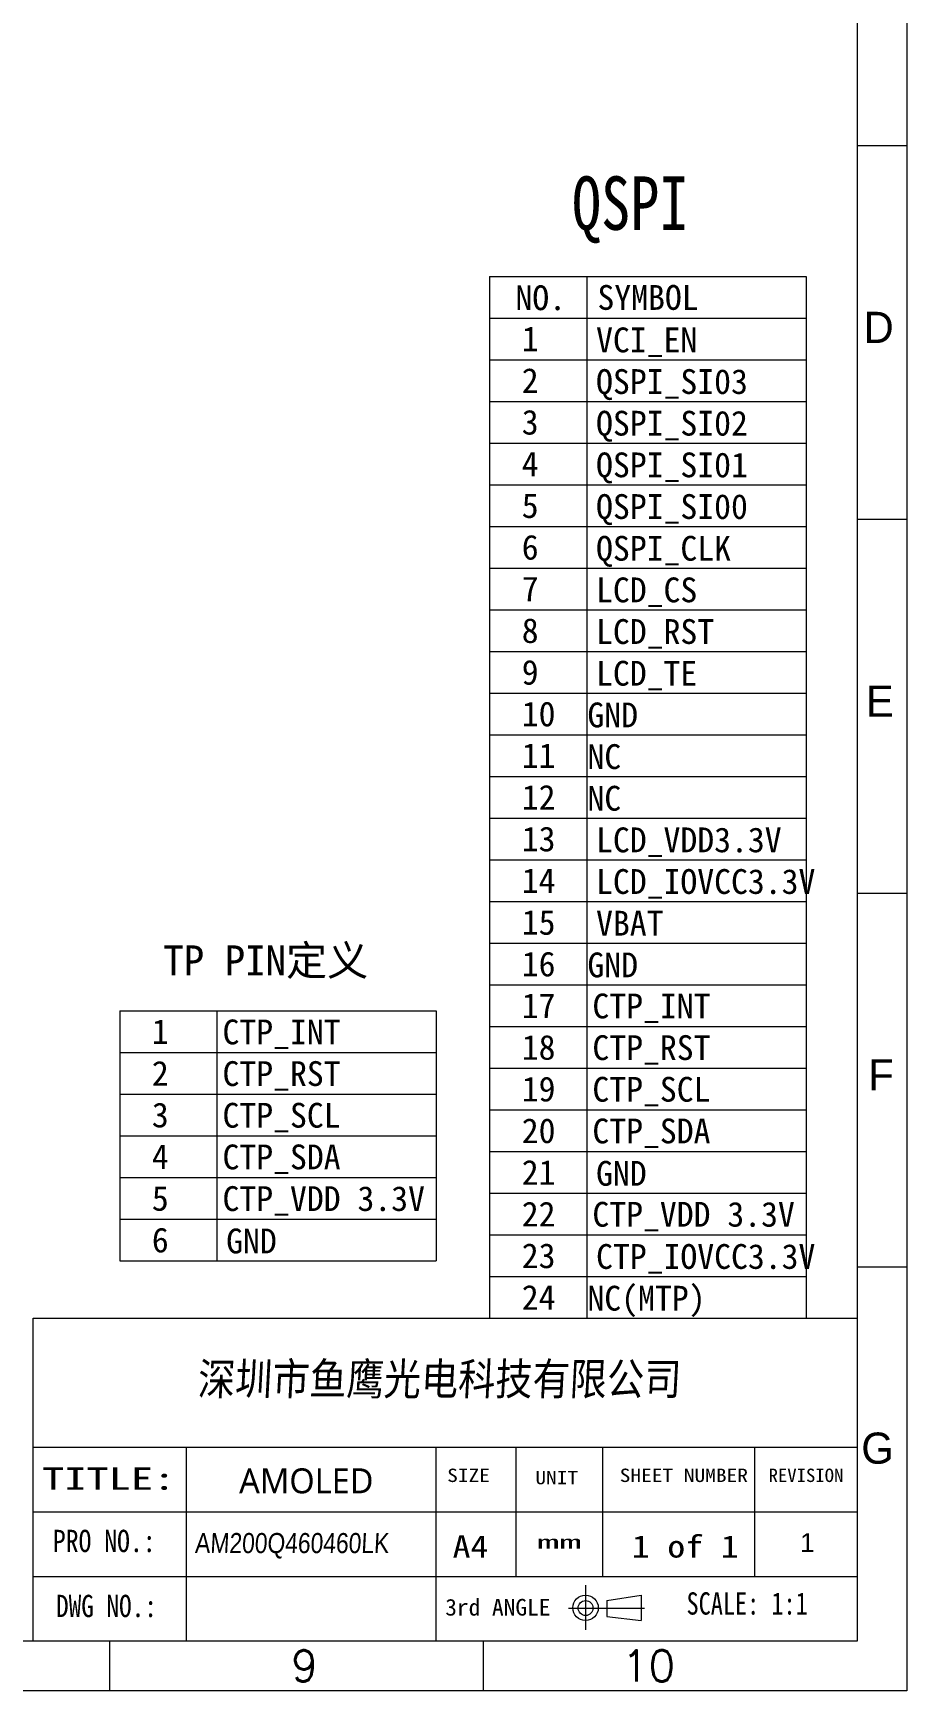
# Model space of a CAD drawing. Header units: millimetres. Extents: x 1134 to 2336, y -9 to 314.
# Drawn here: x 1693.4 to 1758.7, y 111.2 to 235.1 of the extents above; entities that cross this region are included whole.
import ezdxf
from ezdxf.enums import TextEntityAlignment as Align

# ---------------------------------------------------------------- set-up
doc = ezdxf.new("R2010")
doc.units = ezdxf.units.MM
doc.layers.get('Defpoints').update_dxf_attribs({"lineweight": 5})
doc.layers.add('图框', color=7, linetype='Continuous', lineweight=5)
doc.styles.add('RD', font='ROMAND.shx', dxfattribs={"width": 0.8})
doc.styles.get("Standard").update_dxf_attribs({"font": 'txt', "bigfont": 'gbcbig.shx'})
doc.styles.add('TEXTSTYLE_0', font='txt', dxfattribs={"width": 0.8})
doc.styles.add('ZI2.5', font='SimSun.ttf', dxfattribs={"height": 2.5})
doc.styles.add('样式 3', font='italict.shx', dxfattribs={"width": 0.85, "oblique": 3})
doc.styles.add('汉字', font='SimSun.ttf')

msp = doc.modelspace()

# ---------------------------------------------------------------- linework, layer by layer
at = {"layer": '图框', "color": 7, "linetype": 'ByBlock', "lineweight": 5, "ltscale": 0.55}
for p, q in [((1755.01, 310.478), (1755.01, 114.939)), ((1758.734, 226.675), (1755.01, 226.675)), ((1758.734, 198.741), (1755.01, 198.741)), ((1758.734, 170.807), (1755.01, 170.807)), ((1758.734, 142.872), (1755.01, 142.872)), ((1755.01, 114.939), (1475.707, 114.939)), ((1699.149, 114.939), (1699.149, 111.214)), ((1727.079, 114.939), (1727.079, 111.214))]:
    msp.add_line(p, q, dxfattribs=at)
at = {"layer": '图框', "color": 3, "lineweight": 5}
for p, q in [((1727.553, 216.906), (1727.553, 139.068)), ((1727.553, 216.906), (1751.21, 216.906)), ((1734.818, 216.906), (1734.818, 139.068)), ((1751.21, 216.906), (1751.21, 139.068)), ((1727.553, 213.792), (1751.21, 213.792)), ((1727.553, 210.679), (1751.21, 210.679)), ((1727.553, 207.565), (1751.21, 207.565)), ((1727.553, 204.452), (1751.21, 204.452)), ((1727.553, 201.338), (1751.21, 201.338)), ((1727.553, 198.225), (1751.21, 198.225)), ((1727.553, 195.111), (1751.21, 195.111)), ((1727.553, 191.998), (1751.21, 191.998)), ((1727.553, 188.884), (1751.21, 188.884)), ((1727.553, 185.771), (1751.21, 185.771)), ((1727.553, 182.657), (1751.21, 182.657)), ((1727.553, 179.544), (1751.21, 179.544)), ((1727.553, 176.43), (1751.21, 176.43)), ((1727.553, 173.317), (1751.21, 173.317)), ((1727.553, 170.203), (1751.21, 170.203)), ((1727.553, 167.09), (1751.21, 167.09)), ((1727.553, 163.976), (1751.21, 163.976)), ((1699.909, 162.036), (1699.909, 143.355)), ((1699.909, 162.036), (1723.566, 162.036)), ((1707.173, 162.036), (1707.173, 143.355)), ((1723.566, 162.036), (1723.566, 143.355)), ((1727.553, 160.863), (1751.21, 160.863)), ((1699.909, 158.922), (1723.566, 158.922)), ((1727.553, 157.749), (1751.21, 157.749)), ((1699.909, 155.809), (1723.566, 155.809)), ((1727.553, 154.636), (1751.21, 154.636)), ((1699.909, 152.695), (1723.566, 152.695)), ((1727.553, 151.522), (1751.21, 151.522)), ((1699.909, 149.582), (1723.566, 149.582)), ((1727.553, 148.409), (1751.21, 148.409)), ((1699.909, 146.468), (1723.566, 146.468)), ((1727.553, 145.295), (1751.21, 145.295)), ((1699.909, 143.355), (1723.566, 143.355)), ((1727.553, 142.182), (1751.21, 142.182)), ((1727.553, 139.068), (1751.21, 139.068))]:
    msp.add_line(p, q, dxfattribs=at)
at = {"layer": '图框', "linetype": 'Continuous', "lineweight": 5}
for p, q in [((1693.438, 114.939), (1693.438, 139.068)), ((1693.438, 129.416), (1755.01, 129.416)), ((1704.907, 114.939), (1704.907, 129.416)), ((1723.558, 114.939), (1723.558, 129.416)), ((1729.538, 119.764), (1729.538, 129.416)), ((1736.023, 119.764), (1736.023, 129.416)), ((1747.365, 119.764), (1747.365, 129.416)), ((1693.438, 124.59), (1755.01, 124.59)), ((1693.438, 119.764), (1755.01, 119.764))]:
    msp.add_line(p, q, dxfattribs=at)
at = {"layer": '图框', "color": 0, "lineweight": 5}
msp.add_line((1693.438, 139.068), (1755.01, 139.068), dxfattribs=at)
at = {"layer": '图框', "linetype": 'Continuous'}
msp.add_line((1734.721, 119.106), (1734.721, 115.778), dxfattribs=at)
at = {"layer": '图框', "color": 7, "linetype": 'Continuous'}
for p, q in [((1736.311, 117.959), (1738.869, 118.369)), ((1736.311, 117.959), (1736.311, 116.778)), ((1738.869, 118.369), (1738.869, 116.466)), ((1733.442, 117.401), (1739.115, 117.401)), ((1736.311, 116.778), (1738.869, 116.466))]:
    msp.add_line(p, q, dxfattribs=at)
at = {"layer": '图框', "color": 7, "linetype": 'ByBlock', "lineweight": 5, "ltscale": 0.55}
msp.add_lwpolyline([(1471.983, 314.203), (1758.734, 314.203), (1758.734, 111.214), (1471.983, 111.214)], close=True, dxfattribs=at)
at = {"layer": '图框', "color": 7, "linetype": 'Continuous'}
for centre, radius in [((1734.721, 117.418), 0.952), ((1734.721, 117.401), 0.557)]:
    msp.add_circle(centre, radius, dxfattribs=at)

# ---------------------------------------------------------------- texts
at = {"layer": 'Defpoints', "color": 252, "lineweight": 5, "insert": (1733.707, 224.396), "char_height": 4, "width": 15.50829, "attachment_point": 1, "style": 'RD'}
msp.add_mtext('{\\fSimSun|b0|i0|c134|p2;\\C1;QSPI}', dxfattribs=at)
at = {"layer": '图框', "color": 3, "linetype": 'ByBlock', "style": 'ZI2.5'}
for s, p in [('NO.', (1729.481, 214.397)), ('SYMBOL', (1735.611, 214.42))]:
    msp.add_text(s, height=1.8533, dxfattribs=at).set_placement(p)
at = {"layer": '图框', "color": 3, "lineweight": 5, "style": 'ZI2.5'}
for s, height, p in [('1', 1.853, (1729.954, 211.325)), ('VCI_EN', 1.8533, (1735.507, 211.247)), ('2', 1.853, (1729.954, 208.21)), ('QSPI_SI03', 1.8533, (1735.507, 208.133)), ('3', 1.853, (1729.954, 205.096)), ('QSPI_SI02', 1.8533, (1735.507, 205.02)), ('4', 1.853, (1729.954, 201.981)), ('QSPI_SI01', 1.8533, (1735.507, 201.906)), ('5', 1.853, (1729.954, 198.866)), ('QSPI_SI00', 1.8533, (1735.507, 198.792)), ('6', 1.853, (1729.954, 195.752)), ('QSPI_CLK', 1.8533, (1735.507, 195.672)), ('7', 1.853, (1729.954, 192.637)), ('LCD_CS', 1.8533, (1735.507, 192.564)), ('8', 1.853, (1729.954, 189.523)), ('LCD_RST', 1.8533, (1735.507, 189.452)), ('9', 1.853, (1729.954, 186.408)), ('LCD_TE', 1.8533, (1735.507, 186.334)), ('10', 1.8533, (1729.954, 183.294)), ('GND', 1.8533, (1734.863, 183.22)), ('11', 1.8533, (1729.954, 180.179)), ('NC', 1.8533, (1734.863, 180.106)), ('12', 1.8533, (1729.954, 177.065)), ('NC', 1.8533, (1734.863, 176.993)), ('13', 1.8533, (1729.954, 173.95)), ('LCD_VDD3.3V', 1.85328, (1735.507, 173.883)), ('14', 1.8533, (1729.954, 170.836)), ('LCD_IOVCC3.3V', 1.85328, (1735.507, 170.77)), ('15', 1.8533, (1729.954, 167.721)), ('VBAT', 1.8533, (1735.507, 167.656)), ('16', 1.8533, (1729.954, 164.607)), ('GND', 1.8533, (1734.863, 164.539)), ('17', 1.8533, (1729.954, 161.492)), ('1', 1.853, (1702.31, 159.552)), ('18', 1.8533, (1729.954, 158.377)), ('2', 1.853, (1702.31, 156.437)), ('19', 1.8533, (1729.954, 155.263)), ('3', 1.853, (1702.31, 153.323)), ('20', 1.8533, (1729.954, 152.148)), ('4', 1.853, (1702.31, 150.208)), ('21', 1.8533, (1729.954, 149.034)), ('5', 1.853, (1702.31, 147.094)), ('22', 1.8533, (1729.954, 145.919)), ('6', 1.853, (1702.31, 143.979)), ('23', 1.8533, (1729.954, 142.805)), ('CTP_IOVCC3.3V', 1.85328, (1735.507, 142.748)), ('24', 1.8533, (1729.954, 139.69)), ('NC(MTP)', 1.8533, (1734.863, 139.631))]:
    msp.add_text(s, height=height, dxfattribs=at).set_placement(p)
at = {"layer": '图框', "color": 1, "lineweight": 5, "style": 'ZI2.5'}
for s, height, p in [('CTP_INT', 1.8533, (1735.233, 161.47)), ('CTP_INT', 1.8533, (1707.589, 159.529)), ('CTP_RST', 1.8533, (1735.233, 158.356)), ('CTP_RST', 1.8533, (1707.589, 156.416)), ('CTP_SCL', 1.8533, (1735.233, 155.243)), ('CTP_SCL', 1.8533, (1707.589, 153.302)), ('CTP_SDA', 1.8533, (1735.233, 152.129)), ('CTP_SDA', 1.8533, (1707.589, 150.189)), ('GND', 1.8533, (1735.507, 148.962)), ('CTP_VDD 3.3V', 1.85328, (1707.589, 147.075)), ('CTP_VDD 3.3V', 1.85328, (1735.233, 145.902)), ('GND', 1.8533, (1707.863, 143.908))]:
    msp.add_text(s, height=height, dxfattribs=at).set_placement(p)
at = {"layer": '图框', "linetype": 'Continuous', "lineweight": 5, "style": 'TEXTSTYLE_0'}
for s, height, width, p, p2 in [('TITLE:', 1.6641, 1.281601, (1694.11, 126.247), (1704.063, 126.247)), ('SIZE', 0.9985, 0.96, (1724.381, 126.821), (1727.576, 126.821)), ('UNIT', 0.9985, 0.96, (1730.97, 126.656), (1734.165, 126.656)), ('SHEET NUMBER', 0.99847, 0.822857, (1737.275, 126.821), (1746.86, 126.821)), ('REVISION', 0.9985, 0.763636, (1748.4, 126.821), (1753.992, 126.821)), ('PRO NO.:', 1.6641, 0.728598, (1694.913, 121.585), (1702.592, 121.585)), ('A4', 1.6641, 0.96, (1724.788, 121.176), (1727.45, 121.176)), ('1', 1.664, 2.4, (1738.176, 121.176), (1739.507, 121.176)), (' of ', 1.6641, 0.8, (1739.507, 121.176), (1744.832, 121.176)), ('1', 1.664, 2.4, (1744.832, 121.176), (1746.163, 121.176)), ('mm', 0.9985, 2, (1731.081, 121.837), (1734.409, 121.837)), ('DWG NO.:', 1.6641, 0.6793, (1695.15, 116.726), (1702.686, 116.726)), ('   3rd ANGLE', 1.24808, 0.72, (1721.613, 116.839), (1732.097, 116.839))]:
    msp.add_text(s, height=height, dxfattribs=dict(at, width=width)).set_placement(p, p2, align=Align.FIT)
at = {"layer": '图框', "color": 7, "linetype": 'ByBlock', "lineweight": 5, "ltscale": 0.55, "width": 3.96258}
for s, insert, char_height, attachment_point in [('{\\f\uffd0ￂﾼﾚￃ\ufff7\ufff3w|b0|i0|c134|p54;D}', (1757.752, 211.946), 2.32786, 9), ('{\\f\uffd0ￂﾼﾚￃ\ufff7\ufff3w|b0|i0|c134|p54;E}', (1757.752, 184.015), 2.32786, 9), ('{\\f\uffd0ￂﾼﾚￃ\ufff7\ufff3w|b0|i0|c134|p54;F}', (1757.752, 156.085), 2.32786, 9), ('{\\f\uffd0ￂﾼﾚￃ\ufff7\ufff3w|b0|i0|c134|p54;G}', (1757.752, 128.155), 2.32786, 9), ('9', (1712.731, 111.915), 2.328, 7), ('10', (1741.428, 111.915), 2.3279, 9)]:
    msp.add_mtext(s, dxfattribs=dict(at, insert=insert, char_height=char_height, attachment_point=attachment_point))
at = {"layer": '图框', "color": 3, "lineweight": 5, "insert": (1703.158, 166.924), "char_height": 2.25, "width": 21.07829, "attachment_point": 1, "style": 'ZI2.5'}
msp.add_mtext('TP PIN定义', dxfattribs=at)
at = {"layer": '图框', "lineweight": 5, "attachment_point": 1}
for s, insert, char_height, width, style in [('{\\fSimSun|b0|i0|c134|p2;\\C6;深圳市鱼鹰光电科技有限公司}', (1705.711, 135.723), 2.3958, 39.55683, '样式 3'), ('{\\fMicrosoft YaHei|b0|i0|c134|p34;\\C3;AMOLED}', (1708.83, 127.839), 1.8638, 8.78905, '汉字'), ('{\\fSTXinwei|b0|i0|c134|p2;\\C3;AM200Q460460LK}', (1705.516, 123.009), 1.5, 22.3521, '样式 3'), ('SCALE: 1:1', (1742.27, 118.576), 1.6641, 22.72593, 'TEXTSTYLE_0')]:
    msp.add_mtext(s, dxfattribs=dict(at, insert=insert, char_height=char_height, width=width, style=style))
at = {"layer": '图框', "lineweight": 5, "insert": (1750.754, 122.996), "char_height": 1.39742, "width": 1.74689, "attachment_point": 1}
msp.add_mtext('{\\f@Arial Unicode MS|b0|i0|c0|p34;1}', dxfattribs=at)

doc.saveas('drawing.dxf')
